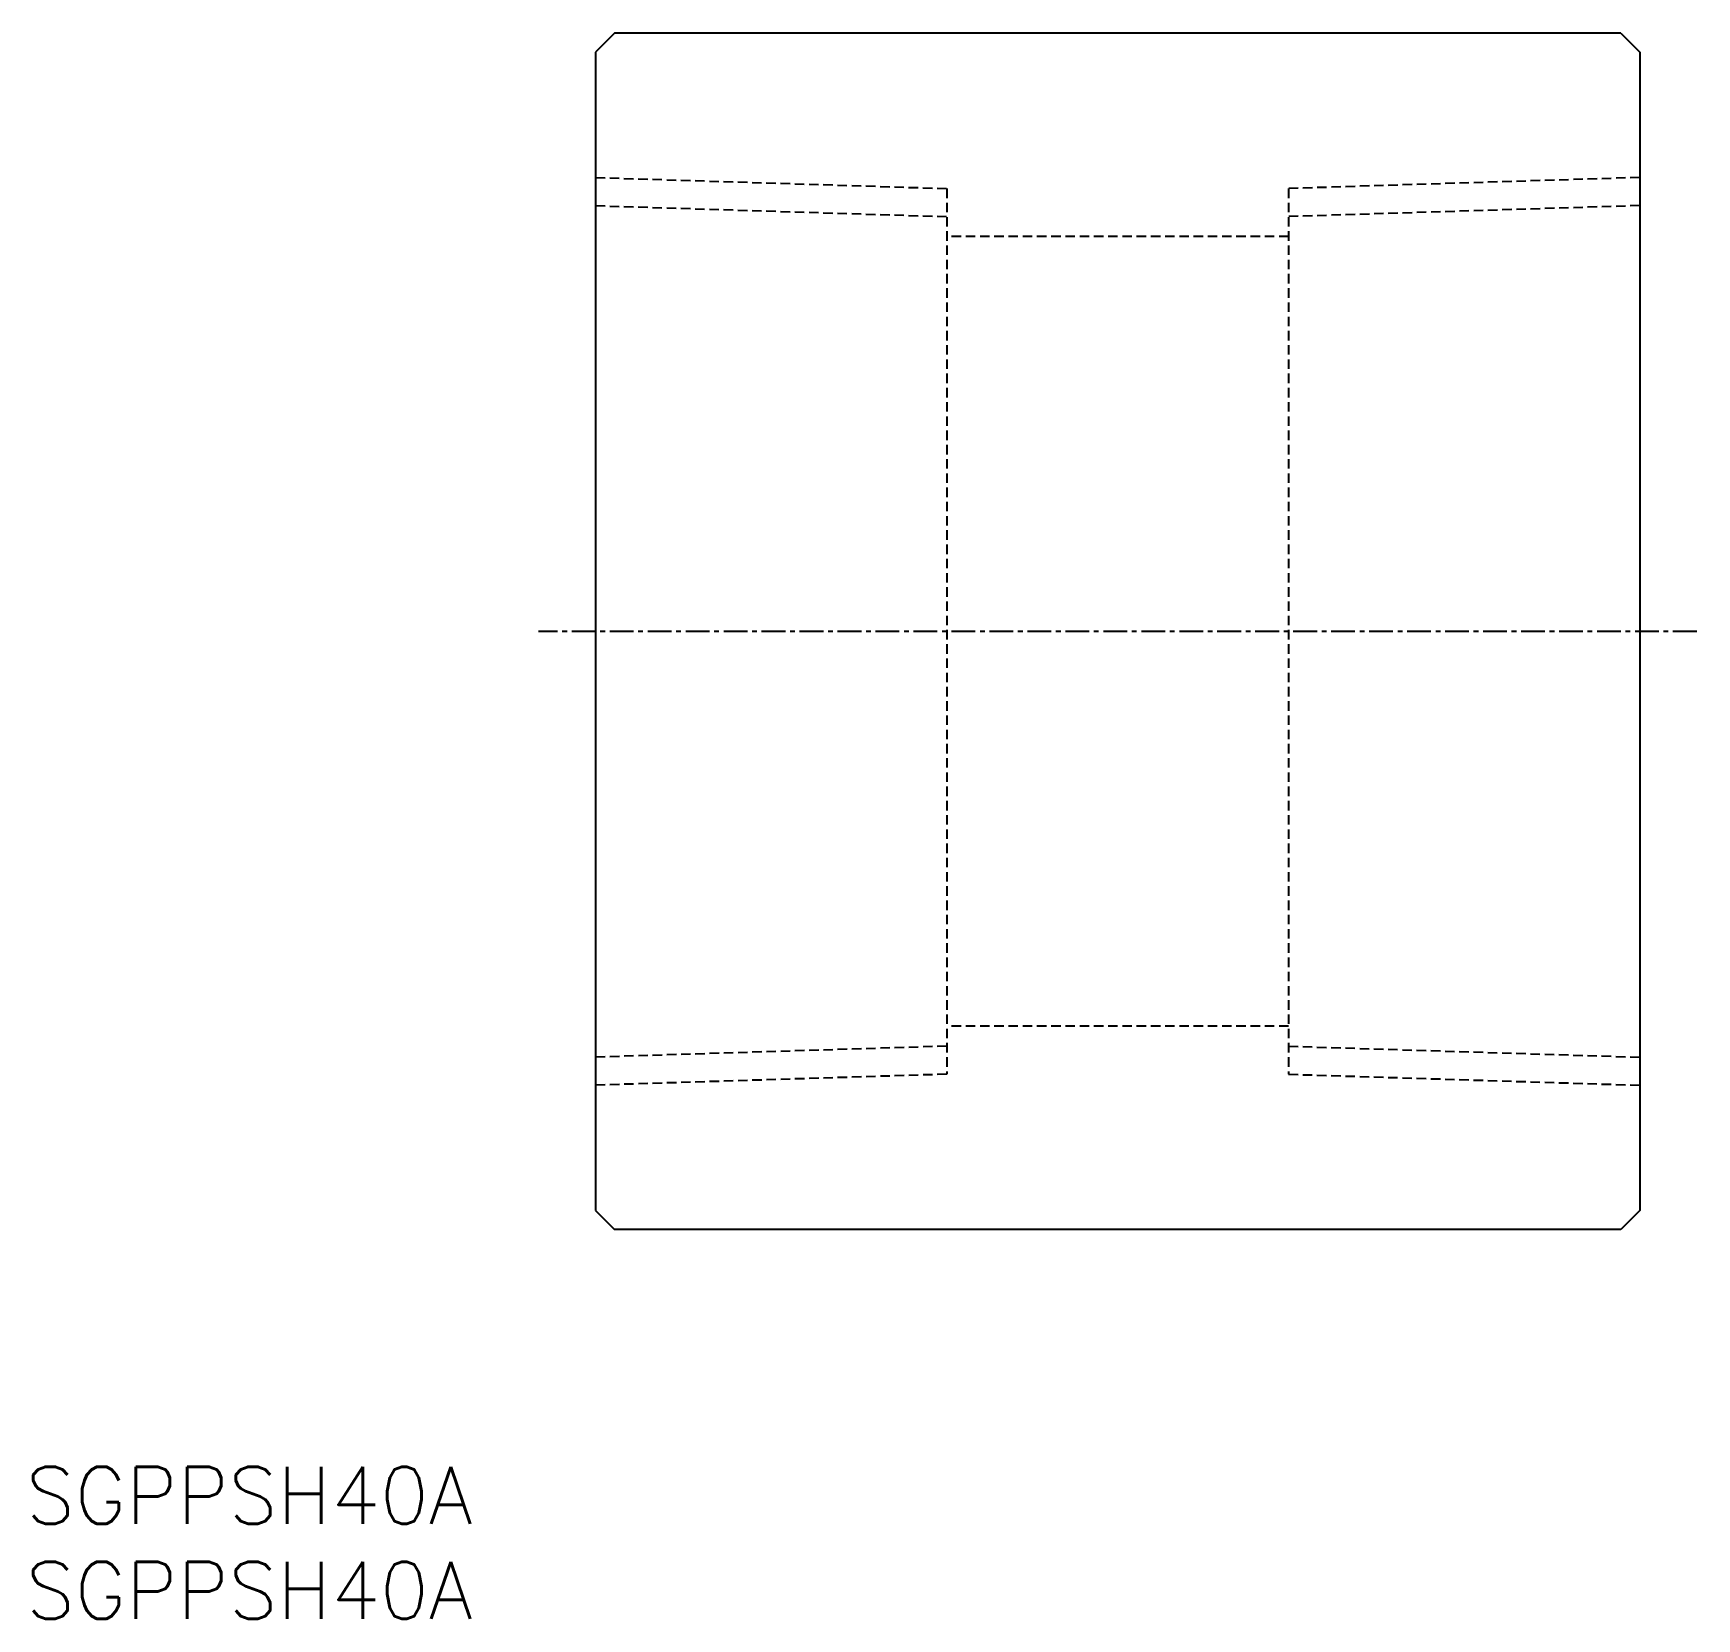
# Model space of a CAD drawing. Extents: x 0.4 to 88, y 0 to 83.5.
import ezdxf

# ---------------------------------------------------------------- set-up
doc = ezdxf.new("R2010")
doc.units = 0
doc.linetypes.add('CENTER', pattern=[2, 1.25, -0.25, 0.25, -0.25])
doc.linetypes.add('DASHED', pattern=[0.75, 0.5, -0.25])
doc.layers.get('0').update_dxf_attribs({"linetype": 'CONTINUOUS'})
doc.layers.add('CENTER', color=1, linetype='CENTER')
doc.styles.get("Standard").update_dxf_attribs({"font": 'txt.shx'})

# ---------------------------------------------------------------- blocks, each defined once
blk = doc.blocks.new('*U2')
at = {"color": 7, "linetype": 'CONTINUOUS'}
blk.add_text('SGPPSH40A', height=3, dxfattribs=at).set_placement((0, 0))
blk = doc.blocks.new('*U3')
at = {"color": 7, "linetype": 'CONTINUOUS'}
blk.add_text('SGPPSH40A', height=3, dxfattribs=at).set_placement((0, 5))

msp = doc.modelspace()

# ---------------------------------------------------------------- linework, layer by layer
at = {"color": 7, "linetype": 'CONTINUOUS'}
for p, q in [((31, 83.5), (30, 82.5)), ((84, 83.5), (31, 83.5)), ((84, 83.5), (85, 82.5)), ((30, 82.5), (30, 21.5)), ((85, 82.5), (85, 21.5)), ((30, 21.5), (31, 20.5)), ((85, 21.5), (84, 20.5)), ((84, 20.5), (31, 20.5))]:
    msp.add_line(p, q, dxfattribs=at)
at = {"color": 3, "linetype": 'DASHED'}
for p, q in [((30, 75.9015), (48.5, 75.323375)), ((85, 75.9015), (66.5, 75.323375)), ((48.5, 75.323375), (48.5, 28.676625)), ((66.5, 75.323375), (66.5, 28.676625)), ((30, 74.4225), (48.5, 73.844375)), ((85, 74.4225), (66.5, 73.844375)), ((66.5, 72.8), (48.5, 72.8)), ((66.5, 31.2), (48.5, 31.2)), ((48.5, 30.155625), (30, 29.5775)), ((66.5, 30.155625), (85, 29.5775)), ((48.5, 28.676625), (30, 28.0985)), ((66.5, 28.676625), (85, 28.0985))]:
    msp.add_line(p, q, dxfattribs=at)
at = {"layer": 'CENTER', "color": 1, "linetype": 'CENTER'}
msp.add_line((88, 52), (27, 52), dxfattribs=at)

# ---------------------------------------------------------------- block references
at = {"color": 7, "linetype": 'CONTINUOUS'}
for name in ['*U3', '*U2']:
    msp.add_blockref(name, (0, 0), dxfattribs=at)

doc.saveas('drawing.dxf')
